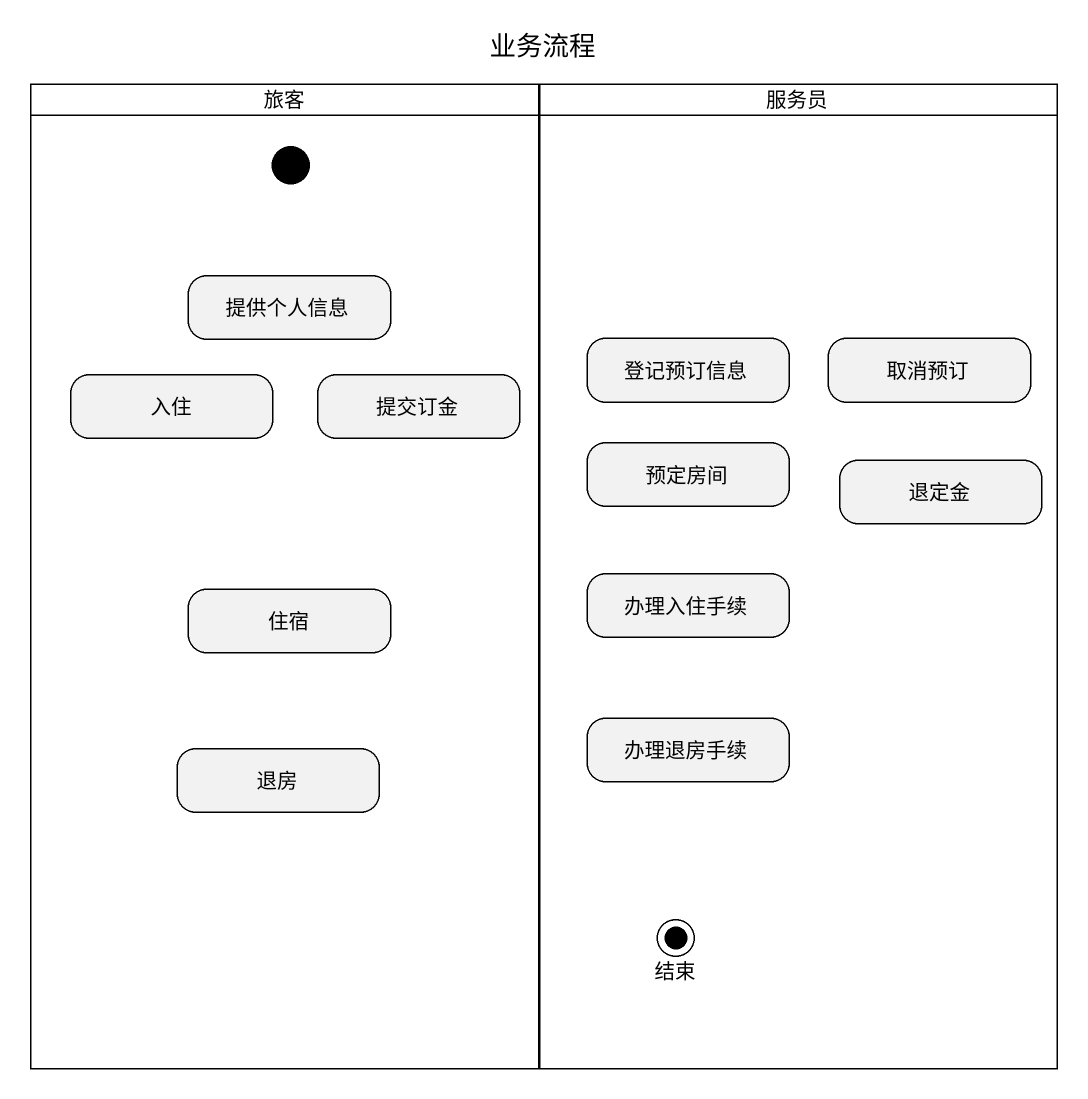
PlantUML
@startuml
title 业务流程
hide empty description
state 旅客 <<partition>> {
  state initial1 <<start>>
  state 提供个人信息
  state 入住
  state 提交订金
  state 住宿
  state 退房
}
state 服务员 <<partition>> {
  state 登记预订信息
  state 取消预订
  state 预定房间
  state 退定金
  state 办理入住手续
  state 办理退房手续
  state 结束 <<end>>
}
@enduml
